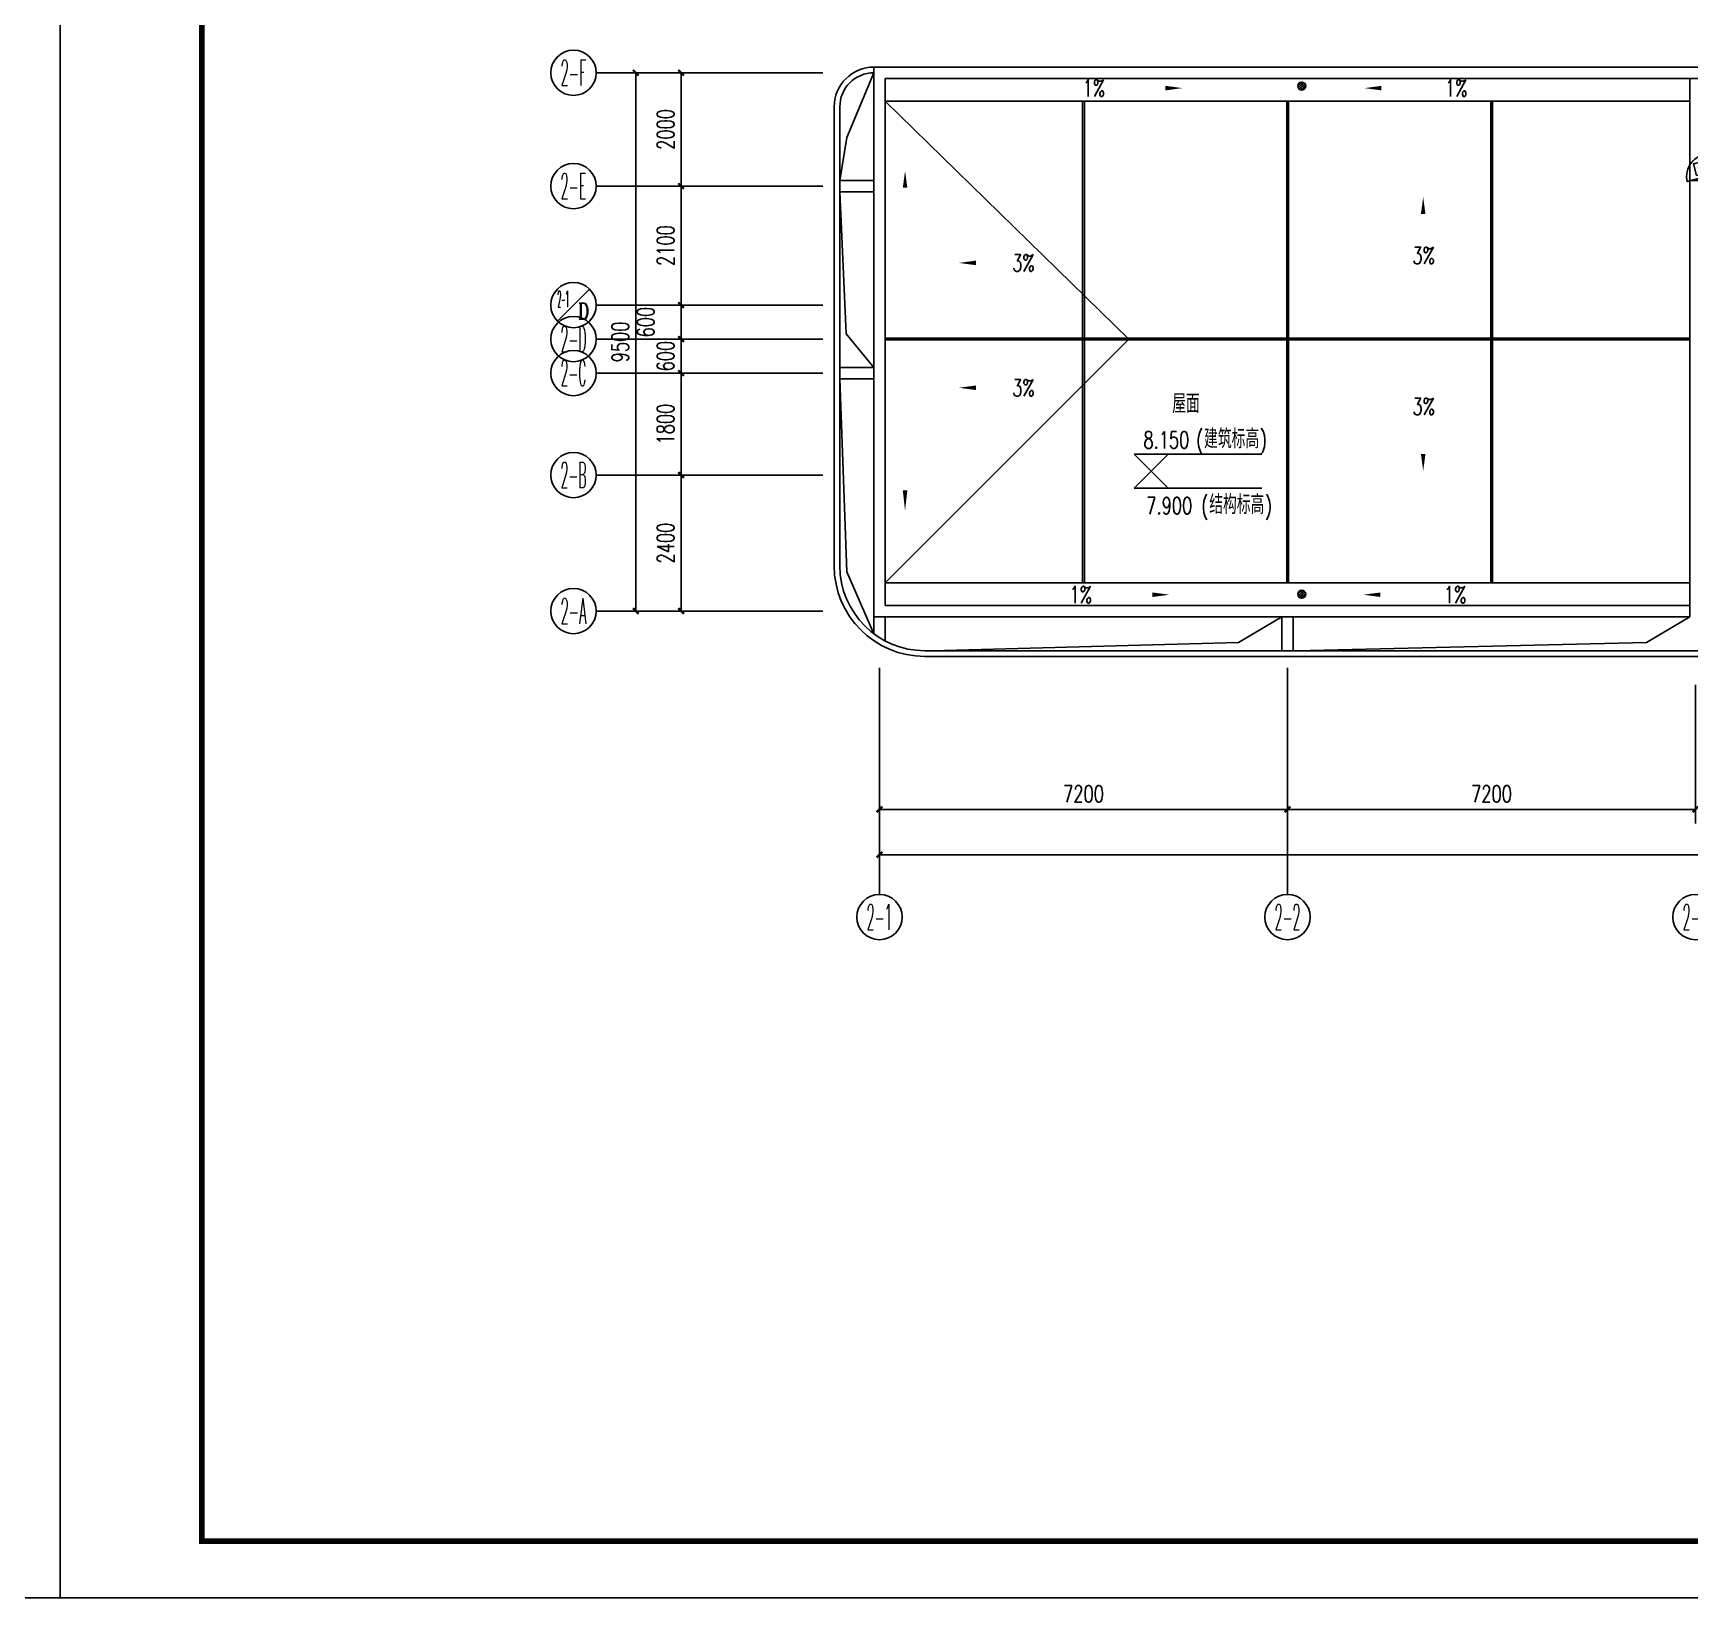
# Model space of a CAD drawing. Extents: x -9422388 to 15610651, y -1992469 to 953794.
# Drawn here: x -2787349 to -2758114, y -380398 to -352783 of the extents above; entities that cross this region are included whole.
import ezdxf
from ezdxf.enums import TextEntityAlignment as Align

# ---------------------------------------------------------------- set-up
doc = ezdxf.new("R2010")
doc.units = 0
doc.header["$LTSCALE"] = 1000
for name, color, linetype in [('AXIS_TEXT', 7, 'Continuous'), ('EQUIP-安防', 3, 'Continuous'), ('PUB_TITLE', 4, 'Continuous')]:
    doc.layers.add(name, color=color, linetype=linetype)
doc.styles.add('_TCH_AXIS', font='COMPLEX', dxfattribs={"bigfont": 'GBCBIG'})
doc.styles.add('_TCH_DIM', font='SIMPLEX', dxfattribs={"bigfont": 'GBCBIG'})
doc.styles.add('_TCH_DIM_T3', font='SIMPLEX', dxfattribs={"width": 0.7058823529411765, "bigfont": 'GBCBIG'})
doc.styles.add('_TEL_DIM', font='SIMPLEX', dxfattribs={"width": 0.8, "height": 3.5, "bigfont": 'HZTXT'})
doc.styles.add('COMPLEX', font='COMPLEX')
doc.dimstyles.new('_TCH_ARCH&&100', dxfattribs={"dimtxt": 297.5, "dimasz": 100, "dimexe": 250, "dimexo": 300, "dimgap": 126.25, "dimtad": 1, "dimdec": 0, "dimzin": 0, "dimdsep": 46, "dimtxsty": '_TCH_DIM_T3', "dimblk": 'ARCHTICK', "dimcen": 0.09, "dimclrt": 7, "dimazin": 2, "dimtfac": 1, "dimtdec": 0, "dimtix": 1, "dimtmove": 2, "dimatfit": 3, "dimfxl": 0, "dimtolj": 1, "dimtzin": 0, "dimarcsym": 0})

# ---------------------------------------------------------------- blocks, each defined once
blk = doc.blocks.new('_ArchTick')
at = {"color": 0, "linetype": 'ByBlock', "const_width": 0.4}
blk.add_lwpolyline([(-0.5, -0.5), (0.5, 0.5)], dxfattribs=at)
blk = doc.blocks.new('*D2887')
at = {"color": 0, "lineweight": -2, "transparency": 16777216}
for p, q in [((1579629.8147782, -199692.573606592), (1579629.8147782, -202942.573606592)), ((1646449.8147782, -199692.573606592), (1646449.8147782, -202942.573606592)), ((1579629.8147782, -202692.573606592), (1646449.8147782, -202692.573606592))]:
    blk.add_line(p, q, dxfattribs=at)
at = {"layer": 'Defpoints', "color": 0, "transparency": 16777216}
for p in [(1579629.8147782, -199392.573606592), (1646449.8147782, -199392.573606592), (1646449.8147782, -202692.573606592)]:
    blk.add_point(p, dxfattribs=at)
at = {"color": 0, "lineweight": -2, "transparency": 16777216, "xscale": 100, "yscale": 100, "zscale": 100, "rotation": 180}
blk.add_blockref('_ArchTick', (1579629.8147782, -202692.573606592), dxfattribs=at)
at = {"color": 0, "lineweight": -2, "transparency": 16777216, "xscale": 100, "yscale": 100, "zscale": 100}
blk.add_blockref('_ArchTick', (1646449.8147782, -202692.573606592), dxfattribs=at)
at = {"color": 7, "transparency": 16777216, "insert": (1613039.8147782, -202417.573606592), "char_height": 297.5, "attachment_point": 5, "style": '_TCH_DIM_T3'}
blk.add_mtext('\\A1;66820', dxfattribs=at)
blk = doc.blocks.new('*D2888')
at = {"color": 0, "lineweight": -2, "transparency": 16777216}
for p, q in [((1579629.8147782, -199692.573606592), (1579629.8147782, -202142.573606592)), ((1586829.8147782, -199692.573606592), (1586829.8147782, -202142.573606592)), ((1579629.8147782, -201892.573606592), (1586829.8147782, -201892.573606592))]:
    blk.add_line(p, q, dxfattribs=at)
at = {"layer": 'Defpoints', "color": 0, "transparency": 16777216}
for p in [(1579629.8147782, -199392.573606592), (1586829.8147782, -199392.573606592), (1586829.8147782, -201892.573606592)]:
    blk.add_point(p, dxfattribs=at)
at = {"color": 0, "lineweight": -2, "transparency": 16777216, "xscale": 100, "yscale": 100, "zscale": 100, "rotation": 180}
blk.add_blockref('_ArchTick', (1579629.8147782, -201892.573606592), dxfattribs=at)
at = {"color": 0, "lineweight": -2, "transparency": 16777216, "xscale": 100, "yscale": 100, "zscale": 100}
blk.add_blockref('_ArchTick', (1586829.8147782, -201892.573606592), dxfattribs=at)
at = {"color": 7, "transparency": 16777216, "insert": (1583229.8147782, -201617.573606592), "char_height": 297.5, "attachment_point": 5, "style": '_TCH_DIM_T3'}
blk.add_mtext('\\A1;7200', dxfattribs=at)
blk = doc.blocks.new('*D2889')
at = {"color": 0, "lineweight": -2, "transparency": 16777216}
for p, q in [((1586829.8147782, -199692.573606592), (1586829.8147782, -202142.573606592)), ((1594029.8147782, -199692.573606592), (1594029.8147782, -202142.573606592)), ((1586829.8147782, -201892.573606592), (1594029.8147782, -201892.573606592))]:
    blk.add_line(p, q, dxfattribs=at)
at = {"layer": 'Defpoints', "color": 0, "transparency": 16777216}
for p in [(1586829.8147782, -199392.573606592), (1594029.8147782, -199392.573606592), (1594029.8147782, -201892.573606592)]:
    blk.add_point(p, dxfattribs=at)
at = {"color": 0, "lineweight": -2, "transparency": 16777216, "xscale": 100, "yscale": 100, "zscale": 100, "rotation": 180}
blk.add_blockref('_ArchTick', (1586829.8147782, -201892.573606592), dxfattribs=at)
at = {"color": 0, "lineweight": -2, "transparency": 16777216, "xscale": 100, "yscale": 100, "zscale": 100}
blk.add_blockref('_ArchTick', (1594029.8147782, -201892.573606592), dxfattribs=at)
at = {"color": 7, "transparency": 16777216, "insert": (1590429.8147782, -201617.573606592), "char_height": 297.5, "attachment_point": 5, "style": '_TCH_DIM_T3'}
blk.add_mtext('\\A1;7200', dxfattribs=at)
blk = doc.blocks.new('_AXISO')
at = {"color": 0}
blk.add_circle((0, 0), 0.5, dxfattribs=at)
at = {"layer": 'AXIS_TEXT', "color": 0, "style": 'COMPLEX', "width": 1.041666666666667}
blk.add_attdef('A', text='', height=0.56, dxfattribs=at).set_placement((-0.25, -0.28), (0.25, -0.28), align=Align.FIT)
blk = doc.blocks.new('*D2936')
at = {"color": 0, "lineweight": -2, "transparency": 16777216}
for p, q in [((1578329.814778228, -188892.5736027075), (1575079.814778227, -188892.5736027075)), ((1575329.814778227, -198392.5736065921), (1575329.814778227, -188892.5736027075)), ((1578329.814778227, -198392.5736065921), (1575079.814778227, -198392.5736065921))]:
    blk.add_line(p, q, dxfattribs=at)
at = {"layer": 'Defpoints', "color": 0, "transparency": 16777216}
for p in [(1575329.814778227, -188892.5736027075), (1578629.814778228, -188892.5736027075), (1578629.814778227, -198392.5736065921)]:
    blk.add_point(p, dxfattribs=at)
at = {"color": 0, "lineweight": -2, "transparency": 16777216, "xscale": 100, "yscale": 100, "zscale": 100}
for p, rotation in [((1575329.814778227, -188892.5736027075), 90), ((1575329.814778227, -198392.5736065921), 270)]:
    blk.add_blockref('_ArchTick', p, dxfattribs=dict(at, rotation=rotation))
at = {"color": 7, "transparency": 16777216, "insert": (1575054.814778227, -193642.5736046495), "char_height": 297.5, "attachment_point": 5, "rotation": 90, "style": '_TCH_DIM_T3'}
blk.add_mtext('\\A1;9500', dxfattribs=at)
blk = doc.blocks.new('*D2937')
at = {"color": 0, "lineweight": -2, "transparency": 16777216}
for p, q in [((1578329.814778227, -195992.573606593), (1575879.814778227, -195992.573606593)), ((1576129.814778227, -198392.5736065921), (1576129.814778227, -195992.573606593)), ((1578329.814778227, -198392.5736065921), (1575879.814778227, -198392.5736065921))]:
    blk.add_line(p, q, dxfattribs=at)
at = {"layer": 'Defpoints', "color": 0, "transparency": 16777216}
for p in [(1576129.814778227, -195992.573606593), (1578629.814778227, -195992.573606593), (1578629.814778227, -198392.5736065921)]:
    blk.add_point(p, dxfattribs=at)
at = {"color": 0, "lineweight": -2, "transparency": 16777216, "xscale": 100, "yscale": 100, "zscale": 100}
for p, rotation in [((1576129.814778227, -195992.573606593), 90), ((1576129.814778227, -198392.5736065921), 270)]:
    blk.add_blockref('_ArchTick', p, dxfattribs=dict(at, rotation=rotation))
at = {"color": 7, "transparency": 16777216, "insert": (1575854.814778227, -197192.5736065923), "char_height": 297.5, "attachment_point": 5, "rotation": 90, "style": '_TCH_DIM_T3'}
blk.add_mtext('\\A1;2400', dxfattribs=at)
blk = doc.blocks.new('*D2938')
at = {"color": 0, "lineweight": -2, "transparency": 16777216}
for p, q in [((1578329.814778227, -194192.5736065922), (1575879.814778227, -194192.5736065922)), ((1576129.814778227, -195992.5736065931), (1576129.814778227, -194192.5736065922)), ((1578329.814778227, -195992.5736065931), (1575879.814778227, -195992.5736065931))]:
    blk.add_line(p, q, dxfattribs=at)
at = {"layer": 'Defpoints', "color": 0, "transparency": 16777216}
for p in [(1576129.814778227, -194192.5736065922), (1578629.814778227, -194192.5736065922), (1578629.814778227, -195992.5736065931)]:
    blk.add_point(p, dxfattribs=at)
at = {"color": 0, "lineweight": -2, "transparency": 16777216, "xscale": 100, "yscale": 100, "zscale": 100}
for p, rotation in [((1576129.814778227, -194192.5736065922), 90), ((1576129.814778227, -195992.5736065931), 270)]:
    blk.add_blockref('_ArchTick', p, dxfattribs=dict(at, rotation=rotation))
at = {"color": 7, "transparency": 16777216, "insert": (1575854.814778227, -195092.5736065924), "char_height": 297.5, "attachment_point": 5, "rotation": 90, "style": '_TCH_DIM_T3'}
blk.add_mtext('\\A1;1800', dxfattribs=at)
blk = doc.blocks.new('*D2939')
at = {"color": 0, "lineweight": -2, "transparency": 16777216}
for p, q in [((1576129.814778227, -193592.5736065887), (1576129.814778227, -193492.5736065887)), ((1578329.814778227, -193592.5736065887), (1575879.814778227, -193592.5736065887)), ((1576129.814778227, -194192.5736065919), (1576129.814778227, -193592.5736065887)), ((1578329.814778227, -194192.5736065919), (1575879.814778227, -194192.5736065919)), ((1576129.814778227, -194192.5736065919), (1576129.814778227, -194292.5736065919))]:
    blk.add_line(p, q, dxfattribs=at)
at = {"layer": 'Defpoints', "color": 0, "transparency": 16777216}
for p in [(1576129.814778227, -193592.5736065887), (1578629.814778227, -193592.5736065887), (1578629.814778227, -194192.5736065919)]:
    blk.add_point(p, dxfattribs=at)
at = {"color": 0, "lineweight": -2, "transparency": 16777216, "xscale": 100, "yscale": 100, "zscale": 100}
for p, rotation in [((1576129.814778227, -193592.5736065887), 270), ((1576129.814778227, -194192.5736065919), 90)]:
    blk.add_blockref('_ArchTick', p, dxfattribs=dict(at, rotation=rotation))
at = {"color": 7, "transparency": 16777216, "insert": (1575854.814778227, -193892.57360659), "char_height": 297.5, "attachment_point": 5, "rotation": 90, "style": '_TCH_DIM_T3'}
blk.add_mtext('\\A1;600', dxfattribs=at)
blk = doc.blocks.new('*D2940')
at = {"color": 0, "lineweight": -2, "transparency": 16777216}
for p, q in [((1578329.814778227, -192992.5736065977), (1575879.814778227, -192992.5736065977)), ((1576129.814778227, -193592.5736065887), (1576129.814778227, -192992.5736065977)), ((1578329.814778227, -193592.5736065887), (1575879.814778227, -193592.5736065887))]:
    blk.add_line(p, q, dxfattribs=at)
at = {"layer": 'Defpoints', "color": 0, "transparency": 16777216}
for p in [(1576129.814778227, -192992.5736065977), (1578629.814778227, -192992.5736065977), (1578629.814778227, -193592.5736065887)]:
    blk.add_point(p, dxfattribs=at)
at = {"color": 0, "lineweight": -2, "transparency": 16777216, "xscale": 100, "yscale": 100, "zscale": 100}
for p, rotation in [((1576129.814778227, -192992.5736065977), 90), ((1576129.814778227, -193592.5736065887), 270)]:
    blk.add_blockref('_ArchTick', p, dxfattribs=dict(at, rotation=rotation))
at = {"color": 7, "transparency": 16777216, "insert": (1575504.814778227, -193292.5736065932), "char_height": 297.5, "attachment_point": 5, "rotation": 90, "style": '_TCH_DIM_T3'}
blk.add_mtext('\\A1;600', dxfattribs=at)
blk = doc.blocks.new('*D2941')
at = {"color": 0, "lineweight": -2, "transparency": 16777216}
for p, q in [((1578329.814778228, -190892.573535168), (1575879.814778227, -190892.573535168)), ((1576129.814778227, -192992.573606598), (1576129.814778227, -190892.573535168)), ((1578329.814778227, -192992.573606598), (1575879.814778227, -192992.573606598))]:
    blk.add_line(p, q, dxfattribs=at)
at = {"layer": 'Defpoints', "color": 0, "transparency": 16777216}
for p in [(1576129.814778227, -190892.573535168), (1578629.814778228, -190892.573535168), (1578629.814778227, -192992.573606598)]:
    blk.add_point(p, dxfattribs=at)
at = {"color": 0, "lineweight": -2, "transparency": 16777216, "xscale": 100, "yscale": 100, "zscale": 100}
for p, rotation in [((1576129.814778227, -190892.573535168), 90), ((1576129.814778227, -192992.573606598), 270)]:
    blk.add_blockref('_ArchTick', p, dxfattribs=dict(at, rotation=rotation))
at = {"color": 7, "transparency": 16777216, "insert": (1575854.814778227, -191942.5735708827), "char_height": 297.5, "attachment_point": 5, "rotation": 90, "style": '_TCH_DIM_T3'}
blk.add_mtext('\\A1;2100', dxfattribs=at)
blk = doc.blocks.new('*D2942')
at = {"color": 0, "lineweight": -2, "transparency": 16777216}
for p, q in [((1578329.814778228, -188892.5736027076), (1575879.814778228, -188892.5736027076)), ((1576129.814778228, -190892.573535168), (1576129.814778228, -188892.5736027076)), ((1578329.814778228, -190892.573535168), (1575879.814778228, -190892.573535168))]:
    blk.add_line(p, q, dxfattribs=at)
at = {"layer": 'Defpoints', "color": 0, "transparency": 16777216}
for p in [(1576129.814778228, -188892.5736027076), (1578629.814778228, -188892.5736027076), (1578629.814778228, -190892.573535168)]:
    blk.add_point(p, dxfattribs=at)
at = {"color": 0, "lineweight": -2, "transparency": 16777216, "xscale": 100, "yscale": 100, "zscale": 100}
for p, rotation in [((1576129.814778228, -188892.5736027076), 90), ((1576129.814778228, -190892.573535168), 270)]:
    blk.add_blockref('_ArchTick', p, dxfattribs=dict(at, rotation=rotation))
at = {"color": 7, "transparency": 16777216, "insert": (1575854.814778228, -189892.5735689375), "char_height": 297.5, "attachment_point": 5, "rotation": 90, "style": '_TCH_DIM_T3'}
blk.add_mtext('\\A1;2000', dxfattribs=at)
blk = doc.blocks.new('$equip$00002353')
for p, q in [((0.75, 0), (-0.75, 0)), ((-0.5171737266355194, -0.3931677859873162), (-0.5171737266355194, -0.2731677859846968)), ((-0.5171737266355194, -0.2731677859846968), (-0.3414594409259735, -0.2731677859846968)), ((-0.5171737266355194, -0.3931677859873162), (-0.2728880123468116, -0.3931677859873162)), ((-0.4271737266390119, -0.1231677859832416), (0.3828262733732117, -0.1231677859832416)), ((-0.4271737266390119, -0.1231677859832416), (-0.1871737266483251, -0.5431677859887714)), ((0.3828262733732117, -0.5431677859887714), (-0.1871737266483251, -0.5431677859887714)), ((0.3828262733732117, -0.1231677859832416), (0.3828262733732117, -0.5431677859887714))]:
    blk.add_line(p, q)
at = {"const_width": 0.04}
for points in [[(-0.75, 0), (-0.7787670483521651, 0)], [(0.75, 0), (0.7794590996199986, 0)]]:
    blk.add_lwpolyline(points, dxfattribs=at)
blk.add_lwpolyline([(0.75, 0, -1), (-0.75, 0), (0.75, 0), (0.75, 0, -1), (-0.75, 0, -1.517539403224758)], format="xyb", dxfattribs=at)
for centre, radius in [((-0.03806936574983411, -0.379955954682373), 0.024), ((0.05193063423212152, -0.2599559546870296), 0.03), ((0.141930634243181, -0.379955954682373), 0.024)]:
    blk.add_circle(centre, radius)
blk.add_arc((0, 0), 0.7500000000000219, 180, 0)
for p in [(-0.75, 0), (0, 0), (0.75, 0), (0, -0.75)]:
    blk.add_point(p)
for points in [[(-0.05885397543897852, -0.3679559546872042), (-0.01728475606068969, -0.3679559546872042), (-0.06206936576927546, -0.379955954682373), (-0.01406936575949658, -0.379955954682373)], [(-0.05885397543897852, -0.3919559546848177), (-0.01728475606068969, -0.3919559546848177), (-0.06206936576927546, -0.379955954682373), (-0.01406936575949658, -0.379955954682373)], [(-0.05006936575227883, -0.3591713449932286), (-0.0260693657619413, -0.3591713449932286), (-0.05885397543897852, -0.3679559546872042), (-0.01728475606068969, -0.3679559546872042)], [(-0.05006936575227883, -0.4007405643787934), (-0.0260693657619413, -0.4007405643787934), (-0.05885397543897852, -0.3919559546848177), (-0.01728475606068969, -0.3919559546848177)], [(-0.03806936574983411, -0.3559559546847595), (-0.03806936574983411, -0.3559559546847595), (-0.05006936575227883, -0.3591713449932286), (-0.0260693657619413, -0.3591713449932286)], [(-0.03806936574983411, -0.4039559546872624), (-0.03806936574983411, -0.4039559546872624), (-0.05006936575227883, -0.4007405643787934), (-0.0260693657619413, -0.4007405643787934)], [(0.02594987212796696, -0.2449559546876117), (0.07791139636537991, -0.2449559546876117), (0.02193063424783759, -0.2599559546870296), (0.08193063423095737, -0.2599559546870296)], [(0.02594987212796696, -0.2749559546864475), (0.07791139636537991, -0.2749559546864475), (0.02193063424783759, -0.2599559546870296), (0.08193063423095737, -0.2599559546870296)], [(0.0369306342327036, -0.2339751925755991), (0.06693063423153944, -0.2339751925755991), (0.02594987212796696, -0.2449559546876117), (0.07791139636537991, -0.2449559546876117)], [(0.0369306342327036, -0.2859367167984601), (0.06693063423153944, -0.2859367167984601), (0.02594987212796696, -0.2749559546864475), (0.07791139636537991, -0.2749559546864475)], [(0.05193063423212152, -0.2299559546881937), (0.05193063423212152, -0.2299559546881937), (0.0369306342327036, -0.2339751925755991), (0.06693063423153944, -0.2339751925755991)], [(0.05193063423212152, -0.2899559546858654), (0.05193063423212152, -0.2899559546858654), (0.0369306342327036, -0.2859367167984601), (0.06693063423153944, -0.2859367167984601)], [(0.1211460245394846, -0.3679559546872042), (0.1627152439323254, -0.3679559546872042), (0.1179306342528434, -0.379955954682373), (0.1659306342480704, -0.379955954682373)], [(0.1211460245394846, -0.3919559546848177), (0.1627152439323254, -0.3919559546848177), (0.1179306342528434, -0.379955954682373), (0.1659306342480704, -0.379955954682373)], [(0.1299306342407363, -0.3591713449932286), (0.1539306342310738, -0.3591713449932286), (0.1211460245394846, -0.3679559546872042), (0.1627152439323254, -0.3679559546872042)], [(0.1299306342407363, -0.4007405643787934), (0.1539306342310738, -0.4007405643787934), (0.1211460245394846, -0.3919559546848177), (0.1627152439323254, -0.3919559546848177)], [(0.141930634243181, -0.3559559546847595), (0.141930634243181, -0.3559559546847595), (0.1299306342407363, -0.3591713449932286), (0.1539306342310738, -0.3591713449932286)], [(0.141930634243181, -0.4039559546872624), (0.141930634243181, -0.4039559546872624), (0.1299306342407363, -0.4007405643787934), (0.1539306342310738, -0.4007405643787934)]]:
    blk.add_solid(points)
at = {"color": 7, "style": '_TEL_DIM', "flags": 1}
blk.add_attdef('A', text='', height=2e-05, dxfattribs=at).set_placement((0, 0), align=Align.MIDDLE_CENTER)
blk = doc.blocks.new('542523')
h = blk.add_hatch()
h.set_pattern_fill('ANSI37', color=8, scale=20)
h.set_pattern_definition([(45, (532772.6205879659, 194877.4039742801), (-22.45064030267288, 22.45064030267288), []), (135, (532772.6205879659, 194877.4039742801), (-22.45064030267288, -22.45064030267288), [])])
edge = h.paths.add_edge_path()
edge.add_arc((1587080.076549256, -189127.216017753), 70, 0, 360)
h = blk.add_hatch()
h.set_pattern_fill('ANSI37', color=8, scale=20)
h.set_pattern_definition([(45, (532772.6205879659, 185909.9264566729), (-22.45064030267288, 22.45064030267288), []), (135, (532772.6205879659, 185909.9264566729), (-22.45064030267288, -22.45064030267288), [])])
edge = h.paths.add_edge_path()
edge.add_arc((1587080.076549256, -198094.6935353602), 70, 0, 360)
at = {"color": 8}
for p, q in [((1579529.814778189, -188792.5736704102), (1622929.813307286, -188792.5459734369)), ((1579529.814778207, -198492.5736066013), (1579529.814778189, -188792.5736704102)), ((1578629.814778228, -188892.5736027075), (1574629.814778228, -188892.5736027071)), ((1579729.814778189, -188992.5735427754), (1622929.813434922, -188992.5459734368)), ((1579729.814778207, -198292.5736065971), (1579729.814778189, -188992.5735427754)), ((1578629.814778228, -190892.5735351681), (1574629.814778228, -190892.5735351676)), ((1593929.814778205, -194192.5736065978), (1593929.814778202, -190792.5736066013)), ((1594929.814778264, -190792.5736065956), (1593929.814778202, -190792.5736066013)), ((1573946.972065753, -193275.4163190721), (1574512.657490702, -192709.7308941229)), ((1578629.814778228, -192992.573606598), (1574629.814778228, -192992.5736065976)), ((1578629.814778227, -193592.573606589), (1574629.814778227, -193592.5736065886)), ((1578629.814778227, -194192.5736065921), (1574629.814778227, -194192.5736065917)), ((1593929.81477821, -198492.5736065843), (1593929.814778205, -194192.5736065978)), ((1584422.724266171, -195926.0736065966), (1584122.724266171, -195626.0736065966)), ((1584122.724266171, -195626.0736065966), (1586377.624981699, -195626.0736065966)), ((1584422.724266171, -195926.0736065966), (1584722.724266171, -195626.0736065966)), ((1578629.814778227, -195992.5736065931), (1574629.814778227, -195992.5736065926)), ((1584422.724266171, -195926.0736065966), (1584122.724266171, -196226.0736065966)), ((1584422.724266171, -195926.0736065966), (1584722.724266171, -196226.0736065966)), ((1584122.724266171, -196226.0736065966), (1586376.232693381, -196226.0736065966)), ((1578629.814778227, -198392.5736065921), (1574629.814778227, -198392.5736065917)), ((1579529.814778207, -198492.5736066013), (1593929.814778208, -198492.5736066013)), ((1579729.814778207, -198292.5736065971), (1593929.81477821, -198292.5736065971)), ((1579629.814778193, -199392.5708461707), (1579629.814778193, -203392.5708461707)), ((1586829.814778193, -199392.5708461707), (1586829.814778193, -203392.5708461707))]:
    blk.add_line(p, q, dxfattribs=at)
for points, format in [([(1629019.67544509, -172945.8001887525), (1629019.67544509, -172945.8001887525, -0.4142135623511733), (1629241.047274897, -171980.9196195138), (1636189.097037958, -167626.0827185084, -0.4142135623316685), (1638256.698257747, -168100.4509249594), (1651526.919939983, -189272.807703894, -0.2728148160753756), (1651568.361369519, -190795.7420612614), (1647349.588906816, -198418.8884096181, -0.2728148160379472), (1646037.162764137, -199192.5705590792), (1580429.813208038, -199192.5705590792, -0.4142133800375847), (1578829.813208038, -197592.5715551302), (1578829.808166009, -189492.5712818848, -0.41421374469135), (1579529.808166009, -188792.5708461539), (1579529.808166009, -188792.5708461539)], "xyb"), ([(1622929.814778257, -199092.5705590792), (1580429.813208038, -199092.5705590792, -0.414213380037586), (1578929.813208038, -197592.571492877), (1578929.808166009, -189492.5712196382, -0.4142137446913175), (1579529.808166009, -188892.5708461545), (1579529.808166009, -188892.5708461545)], "xyb"), ([(1583659.323522048, -189162.9494662929, 0, 0, 0), (1584975.629846144, -189162.9494662929, 0, 80.00000000000001, 0), (1584675.629846144, -189162.9494662929, 0, 0, 0)], "xyseb"), ([(1589504.329040681, -189162.9494662929, 0, 0, 0), (1588188.022716586, -189162.9494662929, 0, 80.00000000000001, 0), (1588488.022716586, -189162.9494662929, 0, 0, 0)], "xyseb"), ([(1580080.965334517, -191254.4049674696, 0, 0, 0), (1580080.965334517, -190622.0002939645, 0, 80.00000000000001, 0), (1580080.965334517, -190922.0002939645, 0, 0, 0)], "xyseb"), ([(1589223.943738248, -191864.4957779948, 0, 0, 0), (1589223.943352124, -191084.3720399903, 0, 80.00000000000001, 0), (1589223.94350061, -191384.3720399902, 0, 0, 0)], "xyseb"), ([(1581867.37592663, -192247.8742141717, 0, 0, 0), (1581030.817747429, -192247.8748656808, 0, 80.00000000000001, 0), (1581330.817747429, -192247.8746320416, 0, 0, 0)], "xyseb"), ([(1581867.37592663, -194451.4595510059, 0, 0, 0), (1581030.817747429, -194451.460202515, 0, 80.00000000000001, 0), (1581330.817747429, -194451.4599688758, 0, 0, 0)], "xyseb"), ([(1589223.944478913, -195034.9339008962, 0, 0, 0), (1589223.944478913, -195919.132943605, 0, 80.00000000000001, 0), (1589223.944478913, -195619.132943605, 0, 0, 0)], "xyseb"), ([(1580080.965334524, -195930.7422457242, 0, 0, 0), (1580080.965334526, -196563.1469192293, 0, 80.00000000000001, 0), (1580080.965334525, -196263.1469192293, 0, 0, 0)], "xyseb"), ([(1583428.188767964, -198103.8266195093, 0, 0, 0), (1584744.495092059, -198103.8266195093, 0, 80.00000000000001, 0), (1584444.495092059, -198103.8266195093, 0, 0, 0)], "xyseb"), ([(1589485.016503081, -198103.8266195093, 0, 0, 0), (1588168.710178985, -198103.8266195093, 0, 80.00000000000001, 0), (1588468.710178985, -198103.8266195093, 0, 0, 0)], "xyseb")]:
    blk.add_lwpolyline(points, format=format, dxfattribs=at)
for points in [[(1578929.811091631, -190792.5737287526), (1579051.121102283, -190037.3266195093), (1579527.988133727, -188892.5736065921)], [(1593929.813629481, -188992.5644806317), (1579729.814778192, -188992.5505356993)], [(1593929.814778209, -190792.5736065936), (1593929.813629481, -188992.5644806317)], [(1593929.813884743, -189392.5505356127), (1579729.814778195, -189392.5505356993)], [(1579729.814778205, -189392.5505360533), (1584029.814778207, -193592.5736069581)], [(1583214.814778188, -197892.5736065965), (1583214.81477819, -189392.5505356779)], [(1583244.814778188, -197892.5736065965), (1583244.81477819, -189392.5505356779)], [(1586814.814778188, -197892.5736065965), (1586814.81477819, -189392.5505356779)], [(1586844.814778188, -197892.5736065965), (1586844.81477819, -189392.5505356779)], [(1590414.814778188, -197892.5736065965), (1590414.81477819, -189392.5505356779)], [(1590444.814778188, -197892.5736065965), (1590444.81477819, -189392.5505356779)], [(1579529.814228514, -194092.5736065965), (1579040.121102283, -193499.8266195093), (1578929.811091631, -190992.5737287538)], [(1579729.81477822, -193577.573606598), (1593929.814778206, -193577.5736065956)], [(1579729.814778204, -197892.573606948), (1584029.814778207, -193592.5736069459)], [(1579729.81477822, -193607.573606598), (1593929.814778206, -193607.5736065956)], [(1584029.814777837, -193592.5736065973), (1593929.814778206, -193592.5736065956)], [(1579529.814778233, -198792.5717367718), (1579052.121102283, -197699.3266195093), (1578929.811153839, -194292.5739800832)], [(1593929.814778199, -197892.5736066174), (1579729.814778249, -197892.5736065939)], [(1579729.814778234, -198919.2213037645), (1579729.814778188, -198492.5736065978), (1579529.814778187, -198492.5736065978), (1579529.814778233, -198792.5717367718)], [(1593929.814778235, -198292.5736065939), (1579729.814778249, -198292.5736065939)], [(1586729.814778201, -198492.5736065978), (1585962.621102276, -198947.3266195022), (1580560.410965312, -199092.4450112297)], [(1593929.810121206, -198492.573606605), (1593162.616445281, -198947.3266195093), (1587229.810121268, -199085.5796179998)]]:
    blk.add_lwpolyline(points, dxfattribs=at)
for points in [[(1578929.811091631, -190792.5737287526), (1578929.811091631, -190992.5737287538), (1579529.814228554, -190992.5736042594), (1579529.814228554, -190792.5736042582)], [(1578929.811091591, -194092.5737310909), (1578929.811091591, -194292.573731092), (1579529.814228514, -194292.5736065977), (1579529.814228514, -194092.5736065965)], [(1586729.814778246, -199092.5705590963), (1586929.814778247, -199092.5705590963), (1586929.81477825, -198492.5736065978), (1586729.814778249, -198492.5736065978)]]:
    blk.add_lwpolyline(points, close=True, dxfattribs=at)
for centre, radius in [((1587080.076549256, -189127.216017753), 70), ((1574229.814778228, -192992.5736065975), 400), ((1587080.076549256, -198094.6935353602), 70)]:
    blk.add_circle(centre, radius, dxfattribs=at)
ref = blk.add_blockref('_AXISO', (1574229.814778228, -188892.573602707), dxfattribs=dict(at, xscale=800, yscale=800, zscale=800))
ref.add_attrib('A', '2-F', dxfattribs={"layer": 'AXIS_TEXT', "color": 8, "height": 452.5483399593904, "style": '_TCH_AXIS', "width": 0.3387096774192378}).set_placement((1574003.540608248, -189118.8477726867), (1574456.088948208, -189118.8477726867), align=Align.FIT)
ref = blk.add_blockref('_AXISO', (1574229.814778228, -190892.5735351676), dxfattribs=dict(at, xscale=800, yscale=800, zscale=800))
ref.add_attrib('A', '2-E', dxfattribs={"layer": 'AXIS_TEXT', "color": 8, "height": 452.5483399593904, "style": '_TCH_AXIS', "width": 0.3387096774192378}).set_placement((1574003.540608248, -191118.8477051473), (1574456.088948207, -191118.8477051473), align=Align.FIT)
ref = blk.add_blockref('_AXISO', (1574229.814778227, -193592.5736065885), dxfattribs=dict(at, xscale=800, yscale=800, zscale=800))
ref.add_attrib('A', '2-D', dxfattribs={"layer": 'AXIS_TEXT', "color": 8, "height": 452.5483399593904, "style": '_TCH_AXIS', "width": 0.3333333333332181}).set_placement((1574003.540608248, -193818.8477765682), (1574456.088948207, -193818.8477765682), align=Align.FIT)
ref = blk.add_blockref('_AXISO', (1574229.814778227, -194192.5736065916), dxfattribs=dict(at, xscale=800, yscale=800, zscale=800))
ref.add_attrib('A', '2-C', dxfattribs={"layer": 'AXIS_TEXT', "color": 8, "height": 452.5483399593904, "style": '_TCH_AXIS', "width": 0.3442622950818482}).set_placement((1574003.540608248, -194418.8477765713), (1574456.088948207, -194418.8477765713), align=Align.FIT)
ref = blk.add_blockref('_AXISO', (1574229.814778227, -195992.5736065926), dxfattribs=dict(at, xscale=800, yscale=800, zscale=800))
ref.add_attrib('A', '2-B', dxfattribs={"layer": 'AXIS_TEXT', "color": 8, "height": 452.5483399593904, "style": '_TCH_AXIS', "width": 0.3333333333332182}).set_placement((1574003.540608248, -196218.8477765723), (1574456.088948207, -196218.8477765723), align=Align.FIT)
ref = blk.add_blockref('_AXISO', (1574229.814778227, -198392.5736065916), dxfattribs=dict(at, xscale=800, yscale=800, zscale=800))
ref.add_attrib('A', '2-A', dxfattribs={"layer": 'AXIS_TEXT', "color": 8, "height": 452.5483399593904, "style": '_TCH_AXIS', "width": 0.3281249999998866}).set_placement((1574003.540608247, -198618.8477765713), (1574456.088948207, -198618.8477765713), align=Align.FIT)
ref = blk.add_blockref('_AXISO', (1579629.814778193, -203792.5708461707), dxfattribs=dict(at, xscale=800, yscale=800, zscale=800))
ref.add_attrib('A', '2-1', dxfattribs={"layer": 'AXIS_TEXT', "color": 8, "height": 452.5483399593904, "style": '_TCH_AXIS', "width": 0.3818181818180498}).set_placement((1579403.540608214, -204018.8450161504), (1579856.088948173, -204018.8450161504), align=Align.FIT)
ref = blk.add_blockref('_AXISO', (1586829.814778193, -203792.5708461707), dxfattribs=dict(at, xscale=800, yscale=800, zscale=800))
ref.add_attrib('A', '2-2', dxfattribs={"layer": 'AXIS_TEXT', "color": 8, "height": 452.5483399593904, "style": '_TCH_AXIS', "width": 0.3499999999998791}).set_placement((1586603.540608214, -204018.8450161504), (1587056.088948173, -204018.8450161504), align=Align.FIT)
ref = blk.add_blockref('_AXISO', (1594029.814778193, -203792.5708461707), dxfattribs=dict(at, xscale=800, yscale=800, zscale=800))
ref.add_attrib('A', '2-3', dxfattribs={"layer": 'AXIS_TEXT', "color": 8, "height": 452.5483399593904, "style": '_TCH_AXIS', "width": 0.3499999999998791}).set_placement((1593803.540608214, -204018.8450161504), (1594256.088948173, -204018.8450161504), align=Align.FIT)
at = {"color": 7, "style": '_TCH_DIM', "width": 0.7058823529411765}
for p in [(1583214.323522048, -189311.6994662929), (1589609.329040681, -189311.6994662929), (1582983.188767964, -198252.5766195093), (1589590.016503081, -198252.5766195093)]:
    blk.add_text('1%', height=297.5, dxfattribs=at).set_placement(p)
at = {"color": 8, "style": '_TCH_DIM', "width": 0.7058823529411765}
for s, p in [('3%', (1589033.943790218, -192266.9957779947)), ('3%', (1581972.37592663, -192396.624132398)), ('3%', (1581972.37592663, -194600.2094692322)), ('3%', (1589033.944478913, -194929.9339008962)), ('8.150', (1584287.624629674, -195521.0736065966)), ('(', (1585217.624629674, -195521.0736065966)), (')', (1586340.603353078, -195521.0736065966)), ('7.900', (1584338.294834418, -196681.0736065966)), ('(', (1585308.294834418, -196681.0736065966)), (')', (1586431.273557822, -196681.0736065966))]:
    blk.add_text(s, height=297.5, dxfattribs=at).set_placement(p)
at = {"color": 8, "style": '_TCH_DIM'}
for s, p in [('屋面', (1584795.859505602, -194899.4011463448)), ('建筑标高', (1585357.624629674, -195521.0736065966)), ('结构标高', (1585448.294834418, -196681.0736065966))]:
    blk.add_text(s, height=337.5886524822695, dxfattribs=at).set_placement(p)
at = {"layer": 'AXIS_TEXT', "color": 7, "style": '_TCH_AXIS'}
for s, width, p, p2 in [('2-1', 0.266803565497134, (1573949.814778228, -193028.3506942375), (1574149.814778228, -193028.3506942375)), ('D', 0.8631880060201393, (1574309.814778228, -193243.0132200775), (1574509.814778228, -193243.0132200775))]:
    blk.add_text(s, height=286.2167011199731, dxfattribs=dict(at, width=width)).set_placement(p, p2, align=Align.FIT)
at = {"color": 8}
for p1, p2, distance, picture, middle in [((1578629.814778227, -198392.5736065921), (1578629.814778228, -188892.5736027075), 3300.0000000011646, '*D2936', (1575054.814778227, -193642.5736046495)), ((1578629.814778228, -190892.573535168), (1578629.814778228, -188892.5736027076), 2500, '*D2942', (1575854.814778228, -189892.5735689375)), ((1578629.814778227, -192992.573606598), (1578629.814778228, -190892.573535168), 2500.000000001164, '*D2941', (1575854.814778227, -191942.5735708827)), ((1578629.814778227, -194192.5736065919), (1578629.814778227, -193592.5736065887), 2500, '*D2939', (1575854.814778227, -193892.57360659)), ((1578629.814778227, -195992.5736065931), (1578629.814778227, -194192.5736065922), 2500, '*D2938', (1575854.814778227, -195092.5736065924)), ((1578629.814778227, -198392.5736065921), (1578629.814778227, -195992.573606593), 2500, '*D2937', (1575854.814778227, -197192.5736065923)), ((1579629.8147782, -199392.573606592), (1646449.8147782, -199392.573606592), -3300, '*D2887', (1613039.8147782, -202417.573606592)), ((1579629.8147782, -199392.573606592), (1586829.8147782, -199392.573606592), -2500, '*D2888', (1583229.8147782, -201617.573606592)), ((1586829.8147782, -199392.573606592), (1594029.8147782, -199392.573606592), -2500, '*D2889', (1590429.8147782, -201617.573606592))]:
    dim = blk.add_aligned_dim(p1=p1, p2=p2, distance=distance, dimstyle='_TCH_ARCH&&100', dxfattribs=at)
    dim.commit()
    dim.dimension.update_dxf_attribs({"geometry": picture, "text_midpoint": middle})
dim = blk.add_linear_dim(base=(1576129.814778227, -192992.5736065977), p1=(1578629.814778227, -193592.5736065887), p2=(1578629.814778227, -192992.5736065977), angle=90, dimstyle='_TCH_ARCH&&100', dxfattribs=at)
dim.commit()
dim.dimension.update_dxf_attribs({"geometry": '*D2940', "text_midpoint": (1575504.814778227, -193292.5736065932), "dimtype": 129})

msp = doc.modelspace()

# ---------------------------------------------------------------- linework, layer by layer
at = {"layer": 'PUB_TITLE'}
for points in [[(-2891974.256918949, -380398.0593912925), (-2786874.256918949, -380398.0593912925), (-2786874.256918949, -320998.0593912925), (-2891974.256918949, -320998.0593912925)], [(-2786874.256918949, -380398.0593912925), (-2681774.256918949, -380398.0593912925), (-2681774.256918949, -320998.0593912925), (-2786874.256918949, -320998.0593912925)]]:
    msp.add_lwpolyline(points, close=True, dxfattribs=at)
at = {"layer": 'PUB_TITLE', "const_width": 100}
msp.add_lwpolyline([(-2784374.256918949, -379398.0593912925), (-2682774.256918949, -379398.0593912925), (-2682774.256918949, -321998.0593912925), (-2784374.256918949, -321998.0593912925)], close=True, dxfattribs=at)

# ---------------------------------------------------------------- block references
msp.add_blockref('542523', (-4352043.604270574, -164590.1933438245))
at = {"layer": 'EQUIP-安防', "xscale": 499.9999999999997, "yscale": 499.9999999999997, "zscale": 499.9999999999997, "rotation": 194.7831911062423}
msp.add_blockref('$equip$00002353', (-2757797.912517655, -355304.6090812847), dxfattribs=at)

doc.saveas('drawing.dxf')
